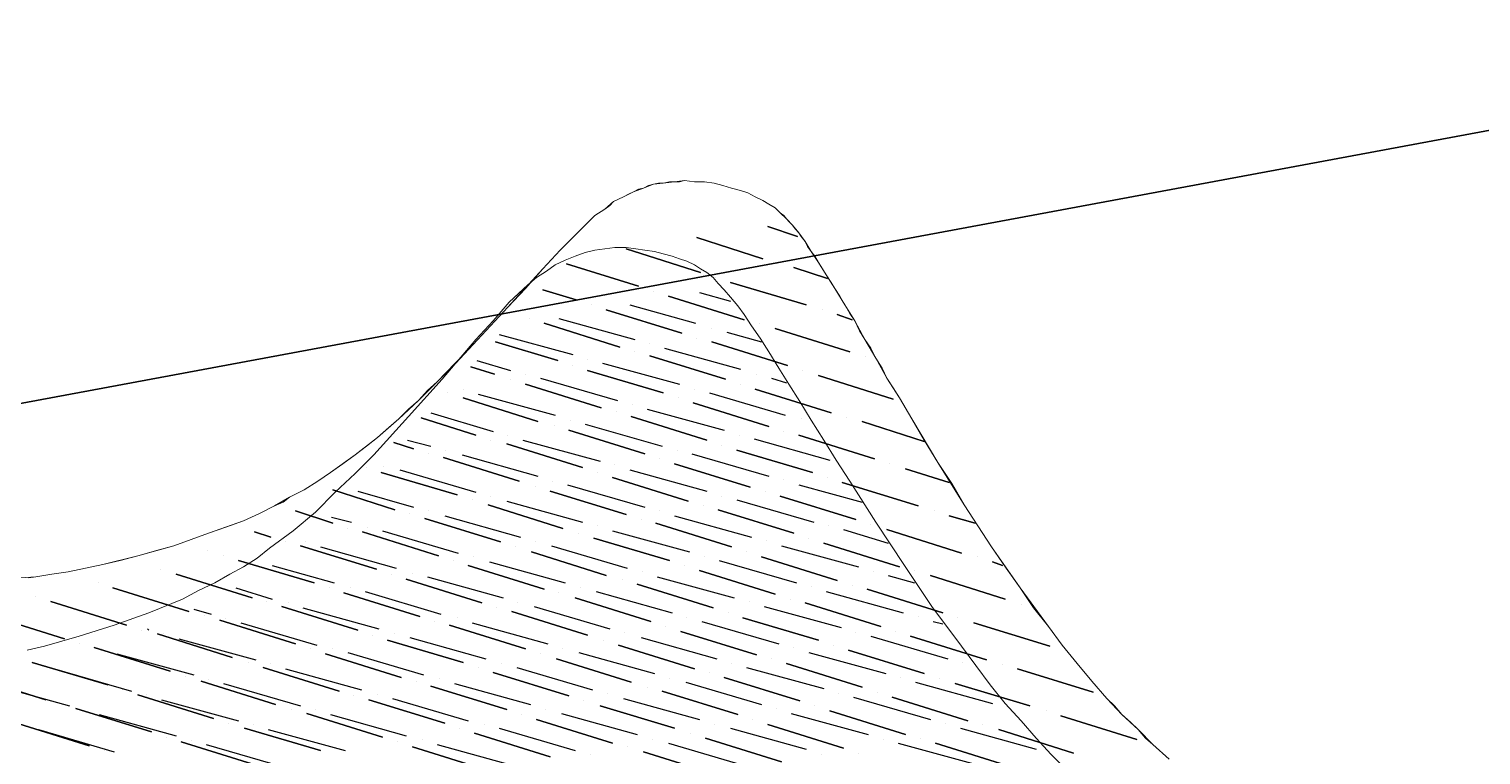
# Model space of a CAD drawing. Header units: millimetres. Extents: x -5841 to 140562, y 1006 to 102310.
# Drawn here: x 102551 to 103788, y 39565 to 40184 of the extents above; entities that cross this region are included whole.
import ezdxf

# ---------------------------------------------------------------- set-up
doc = ezdxf.new("R2010")
doc.units = ezdxf.units.MM
doc.header["$LTSCALE"] = 10
doc.layers.add('PDF18_0', color=7, linetype='Continuous')
doc.layers.add('PDF18_WALLS', color=7, linetype='Continuous')
doc.layers.add('PDF18_1_DRAWING', color=72, linetype='Continuous', true_color=0x5cb800)

msp = doc.modelspace()

# ---------------------------------------------------------------- linework, layer by layer
at = {"layer": 'PDF18_0', "lineweight": 0}
for points in [[(103522, 39561.4), (103508.2, 39574.1), (103495.5, 39586.8), (103481.7, 39599.5), (103469, 39613.2), (103456.3, 39628.1), (103443.6, 39642.9), (103430.9, 39658.8), (103419.3, 39674.6), (103395, 39707.4), (103370.6, 39742.4), (103347.3, 39778.3), (103325.1, 39814.3), (103302.9, 39851.4), (103292.3, 39869.4), (103281.7, 39886.3), (103272.2, 39903.2), (103262.7, 39919.1), (103254.2, 39935), (103245.7, 39948.7), (103237.3, 39962.5), (103229.9, 39974.1), (103223.5, 39984.7), (103217.2, 39994.2), (103211.9, 40002.7), (103206.6, 40010.1), (103201.3, 40016.5), (103196, 40021.8), (103190.7, 40027), (103186.5, 40031.3), (103181.2, 40034.5), (103175.9, 40037.6), (103169.5, 40040.8), (103163.2, 40044), (103156.8, 40046.1), (103149.4, 40048.2), (103142, 40050.3), (103134.6, 40052.4), (103126.2, 40053.5), (103117.7, 40053.5), (103109.2, 40054.6), (103100.8, 40053.5), (103091.2, 40052.4), (103082.8, 40051.4), (103074.3, 40048.2), (103065.8, 40045), (103057.4, 40040.8), (103048.9, 40036.6), (103041.5, 40030.2), (103033, 40024.9), (103018.2, 40010.1), (103003.4, 39995.3), (102988.6, 39979.4), (102958.9, 39946.6), (102929.3, 39914.9), (102898.6, 39883.1), (102882.7, 39867.2), (102865.8, 39851.4), (102847.8, 39835.5), (102828.8, 39820.7), (102807.6, 39805.9), (102797, 39798.4), (102785.4, 39791), (102772.7, 39784.7), (102760, 39777.3), (102747.3, 39770.9), (102733.5, 39764.6), (102703.9, 39754), (102674.3, 39743.4), (102643.6, 39734.9), (102613.9, 39727.5), (102599.1, 39724.4), (102584.3, 39721.2), (102570.5, 39719.1), (102556.8, 39717), (102544.1, 39715.9)], [(102544.1, 39715.9), (102556.8, 39717), (102570.5, 39719.1), (102584.3, 39721.2), (102599.1, 39724.4), (102613.9, 39727.5), (102628.7, 39730.7), (102643.6, 39734.9), (102659.4, 39739.2), (102674.3, 39743.4), (102689.1, 39748.7), (102703.9, 39754), (102718.7, 39759.3), (102733.5, 39764.6), (102747.3, 39770.9), (102760, 39777.3), (102772.7, 39784.7), (102785.4, 39791), (102797, 39798.4), (102807.6, 39805.9), (102818.2, 39813.3), (102828.8, 39820.7), (102838.3, 39828.1), (102847.8, 39835.5), (102865.8, 39851.4), (102882.7, 39867.2), (102898.6, 39883.1), (102914.5, 39899), (102929.3, 39914.9), (102958.9, 39946.6), (102988.6, 39979.4), (103003.4, 39995.3), (103018.2, 40010.1), (103025.6, 40017.5), (103033, 40024.9), (103041.5, 40030.2), (103048.9, 40036.6), (103057.4, 40040.8), (103065.8, 40045), (103074.3, 40048.2), (103082.8, 40051.4), (103091.2, 40052.4), (103100.8, 40053.5), (103109.2, 40054.6), (103117.7, 40053.5), (103126.2, 40053.5), (103134.6, 40052.4), (103142, 40050.3), (103149.4, 40048.2), (103156.8, 40046.1), (103163.2, 40044), (103169.5, 40040.8), (103175.9, 40037.6), (103181.2, 40034.5), (103186.5, 40031.3), (103190.7, 40027), (103196, 40021.8), (103201.3, 40016.5), (103206.6, 40010.1), (103211.9, 40002.7), (103217.2, 39994.2), (103220.3, 39990), (103223.5, 39984.7), (103226.7, 39979.4), (103229.9, 39974.1), (103234.1, 39967.8), (103237.3, 39962.5), (103241.5, 39956.1), (103245.7, 39948.7), (103254.2, 39935), (103262.7, 39919.1), (103272.2, 39903.2), (103281.7, 39886.3), (103292.3, 39869.4), (103302.9, 39851.4), (103325.1, 39814.3), (103347.3, 39778.3), (103370.6, 39742.4), (103383.3, 39724.4), (103395, 39707.4), (103406.6, 39690.5), (103419.3, 39674.6), (103430.9, 39658.8), (103443.6, 39642.9), (103456.3, 39628.1), (103469, 39613.2), (103481.7, 39599.5), (103495.5, 39586.8), (103508.2, 39574.1), (103522, 39561.4)], [(103522, 39561.4), (103508.2, 39574.1), (103501.9, 39579.4), (103495.5, 39586.8), (103489.2, 39593.1), (103481.7, 39599.5), (103475.4, 39606.9), (103469, 39613.2), (103456.3, 39628.1), (103443.6, 39642.9), (103430.9, 39658.8), (103419.3, 39674.6), (103406.6, 39690.5), (103395, 39707.4), (103383.3, 39724.4), (103370.6, 39742.4), (103359, 39760.3), (103347.3, 39778.3), (103336.8, 39796.3), (103325.1, 39814.3), (103313.5, 39833.4), (103302.9, 39851.4), (103292.3, 39869.4), (103287, 39877.8), (103281.7, 39886.3), (103277.5, 39894.8), (103272.2, 39903.2), (103268, 39911.7), (103262.7, 39919.1), (103258.4, 39926.5), (103254.2, 39935), (103250, 39941.3), (103245.7, 39948.7), (103241.5, 39956.1), (103237.3, 39962.5), (103234.1, 39967.8), (103229.9, 39974.1), (103226.7, 39979.4), (103223.5, 39984.7), (103220.3, 39990), (103217.2, 39994.2), (103214, 39998.5), (103211.9, 40002.7), (103208.7, 40006.9), (103206.6, 40010.1), (103203.4, 40013.3), (103201.3, 40016.5), (103198.1, 40019.6), (103196, 40021.8), (103193.9, 40024.9), (103190.7, 40027), (103186.5, 40031.3), (103181.2, 40034.5), (103175.9, 40037.6), (103169.5, 40040.8), (103163.2, 40044), (103156.8, 40046.1), (103149.4, 40048.2), (103142, 40050.3), (103134.6, 40052.4), (103126.2, 40053.5), (103117.7, 40053.5), (103109.2, 40054.6), (103105, 40053.5), (103100.8, 40053.5), (103096.5, 40053.5), (103091.2, 40052.4), (103087, 40052.4), (103082.8, 40051.4), (103078.5, 40050.3), (103074.3, 40048.2), (103070.1, 40047.2), (103065.8, 40045), (103061.6, 40042.9), (103057.4, 40040.8), (103053.1, 40038.7), (103048.9, 40036.6), (103045.7, 40033.4), (103041.5, 40030.2), (103033, 40024.9), (103025.6, 40017.5), (103018.2, 40010.1), (103010.8, 40002.7), (103003.4, 39995.3), (102988.6, 39979.4), (102973.8, 39962.5), (102958.9, 39946.6), (102944.1, 39930.7), (102929.3, 39914.9), (102914.5, 39899), (102898.6, 39883.1), (102890.2, 39875.7), (102882.7, 39867.2), (102874.3, 39859.8), (102865.8, 39851.4), (102857.3, 39844), (102847.8, 39835.5), (102838.3, 39828.1), (102828.8, 39820.7), (102818.2, 39813.3), (102807.6, 39805.9), (102797, 39798.4), (102785.4, 39791), (102779, 39787.9), (102772.7, 39784.7), (102767.4, 39780.5), (102760, 39777.3), (102747.3, 39770.9), (102733.5, 39764.6), (102718.7, 39759.3), (102703.9, 39754), (102689.1, 39748.7), (102674.3, 39743.4), (102659.4, 39739.2), (102643.6, 39734.9), (102628.7, 39730.7), (102613.9, 39727.5), (102599.1, 39724.4), (102584.3, 39721.2), (102570.5, 39719.1), (102556.8, 39717), (102550.4, 39715.9)], [(103435.2, 39551.9), (103421.4, 39565.6), (103408.7, 39579.4), (103396, 39594.2), (103382.3, 39609), (103369.6, 39624.9), (103345.2, 39657.7), (103319.8, 39691.6), (103296.5, 39726.5), (103272.2, 39763.5), (103250, 39798.4), (103238.3, 39816.4), (103227.8, 39833.4), (103217.2, 39850.3), (103207.6, 39866.2), (103198.1, 39881), (103189.7, 39894.8), (103181.2, 39908.5), (103173.8, 39920.2), (103166.4, 39930.7), (103160, 39940.3), (103154.7, 39947.7), (103148.4, 39955.1), (103143.1, 39961.4), (103137.8, 39966.7), (103133.6, 39972), (103128.3, 39976.2), (103123, 39979.4), (103117.7, 39982.6), (103111.3, 39985.8), (103105, 39987.9), (103098.6, 39990), (103091.2, 39992.1), (103083.8, 39994.2), (103075.4, 39995.3), (103067.9, 39996.4), (103059.5, 39997.4), (103050, 39997.4), (103041.5, 39996.4), (103033, 39995.3), (103024.6, 39993.2), (103016.1, 39990), (103007.6, 39986.8), (102999.2, 39982.6), (102991.7, 39977.3), (102983.3, 39972), (102975.9, 39965.7), (102960, 39950.8), (102946.2, 39935), (102931.4, 39919.1), (102902.9, 39885.2), (102874.3, 39853.5), (102844.6, 39820.7), (102828.8, 39804.8), (102811.8, 39788.9), (102794.9, 39772), (102775.9, 39756.1), (102755.7, 39741.3), (102745.2, 39732.8), (102733.5, 39725.4), (102721.9, 39719.1), (102709.2, 39711.7), (102695.4, 39705.3), (102681.7, 39697.9), (102653.1, 39686.3), (102623.5, 39675.7), (102593.8, 39666.2), (102564.2, 39657.7), (102549.4, 39654.5)]]:
    msp.add_lwpolyline(points, dxfattribs=at)
at = {"layer": 'PDF18_1_DRAWING', "lineweight": 25}
for points in [[(103175.9, 39987.9), (103119.8, 40005.9)], [(103205.5, 40006.9), (103180.1, 40015.4)], [(103123, 39976.2), (103059.5, 39996.4)], [(103070.1, 39964.6), (103008.7, 39983.7)], [(103230.9, 39971), (103202.4, 39980.5)], [(103017.1, 39953), (102988.6, 39961.4)], [(103160, 39936), (103095.5, 39956.1)], [(103212.9, 39948.7), (103148.4, 39967.8)], [(103107.1, 39924.4), (103042.5, 39944.5)], [(103054.2, 39912.7), (102989.6, 39932.9)], [(103252.1, 39936), (103239.4, 39940.3)], [(103250, 39908.5), (103186.5, 39928.6)], [(103001.3, 39901.1), (102948.4, 39917)], [(103197.1, 39896.9), (103132.5, 39917)], [(102947.3, 39889.5), (102927.2, 39895.8)], [(103144.1, 39885.2), (103079.6, 39905.3)], [(103091.2, 39873.6), (103026.7, 39892.6)], [(103287, 39868.3), (103223.5, 39888.4)], [(102984.3, 39849.2), (102920.8, 39869.4)], [(103038.3, 39860.9), (102973.8, 39881)], [(103234.1, 39856.7), (103169.5, 39876.8)], [(103181.2, 39845), (103116.6, 39865.1)], [(102931.4, 39837.6), (102884.9, 39852.4)], [(103128.3, 39833.4), (103063.7, 39853.5)], [(103313.5, 39832.3), (103260.6, 39849.2)], [(103075.4, 39821.7), (103010.8, 39841.8)], [(103271.1, 39817.5), (103206.6, 39837.6)], [(102878.5, 39826), (102861.6, 39831.3)], [(103022.4, 39810.1), (102957.9, 39830.2)], [(103218.2, 39805.9), (103153.7, 39824.9)], [(102968.5, 39798.4), (102903.9, 39818.6)], [(103165.3, 39793.2), (103100.8, 39813.3)], [(103334.6, 39797.4), (103297.6, 39809)], [(102915.6, 39786.8), (102851, 39805.9)], [(103112.4, 39781.5), (103047.8, 39801.6)], [(103308.2, 39777.3), (103243.6, 39797.4)], [(102862.6, 39774.1), (102809.7, 39791)], [(103059.5, 39769.9), (102994.9, 39790)], [(103255.3, 39765.6), (103190.7, 39785.7)], [(102809.7, 39762.5), (102778, 39773)], [(103005.5, 39758.2), (102942, 39778.3)], [(103202.4, 39754), (103137.8, 39774.1)], [(102952.6, 39746.6), (102888, 39766.7)], [(103149.4, 39742.4), (103084.9, 39762.5)], [(103356.9, 39762.5), (103334.6, 39768.8)], [(102756.8, 39750.8), (102743, 39755.1)], [(102899.7, 39734.9), (102835.1, 39755.1)], [(103096.5, 39730.7), (103032, 39749.8)], [(103292.3, 39725.4), (103227.8, 39745.5)], [(103345.2, 39737.1), (103281.7, 39757.2)], [(102846.8, 39723.3), (102782.2, 39743.4)], [(103042.5, 39718), (102979, 39738.1)], [(103239.4, 39713.8), (103174.8, 39733.9)], [(102793.8, 39711.7), (102729.3, 39730.7)], [(102989.6, 39706.4), (102925.1, 39726.5)], [(103186.5, 39702.1), (103121.9, 39722.3)], [(103380.1, 39726.5), (103371.7, 39729.7)], [(102740.9, 39699), (102676.4, 39719.1)], [(102936.7, 39694.7), (102872.2, 39714.8)], [(103133.6, 39690.5), (103069, 39710.6)], [(103382.3, 39697.9), (103318.8, 39718)], [(102687, 39687.3), (102622.4, 39707.4)], [(102883.8, 39683.1), (102819.2, 39703.2)], [(103080.6, 39678.9), (103016.1, 39699)], [(103329.3, 39686.3), (103264.8, 39706.4)], [(102581.1, 39664), (102516.6, 39684.2)], [(102634, 39675.7), (102569.5, 39695.8)], [(102830.9, 39671.5), (102766.3, 39691.6)], [(103026.7, 39667.2), (102962.1, 39687.3)], [(103276.4, 39674.6), (103211.9, 39694.7)], [(102778, 39659.8), (102713.4, 39679.9)], [(102973.8, 39655.6), (102909.2, 39675.7)], [(103223.5, 39663), (103159, 39682)], [(103420.4, 39657.7), (103355.8, 39677.8)], [(102724, 39648.2), (102660.5, 39668.3)], [(102920.8, 39643.9), (102856.3, 39663)], [(103170.6, 39650.3), (103106, 39670.4)], [(103366.4, 39646.1), (103301.8, 39666.2)], [(102671.1, 39636.5), (102606.5, 39656.6)], [(102867.9, 39631.2), (102803.4, 39651.3)], [(103063.7, 39627), (103000.2, 39647.1)], [(103117.7, 39638.6), (103053.1, 39658.8)], [(103313.5, 39634.4), (103248.9, 39654.5)], [(102618.2, 39624.9), (102553.6, 39643.9)], [(102815, 39619.6), (102750.5, 39639.7)], [(103010.8, 39615.4), (102946.2, 39635.5)], [(103260.6, 39622.8), (103196, 39642.9)], [(103457.4, 39618.5), (103392.8, 39638.6)], [(102565.3, 39612.2), (102500.7, 39632.3)], [(102761, 39608), (102697.5, 39628.1)], [(102957.9, 39603.7), (102893.3, 39623.8)], [(103207.6, 39611.1), (103143.1, 39631.2)], [(103403.4, 39606.9), (103339.9, 39625.9)], [(102708.1, 39596.3), (102643.6, 39616.4)], [(102905, 39592.1), (102840.4, 39612.2)], [(103154.7, 39599.5), (103090.2, 39619.6)], [(103350.5, 39594.2), (103286, 39614.3)], [(102655.2, 39584.7), (102590.7, 39604.8)], [(102852.1, 39580.4), (102787.5, 39600.5)], [(103100.8, 39587.8), (103037.3, 39606.9)], [(103297.6, 39582.6), (103233, 39602.7)], [(103494.4, 39578.3), (103429.9, 39598.4)], [(102602.3, 39573), (102537.7, 39593.1)], [(102799.1, 39568.8), (102734.6, 39587.8)], [(103047.8, 39575.1), (102983.3, 39595.3)], [(103244.7, 39570.9), (103180.1, 39591)], [(103440.5, 39566.7), (103377, 39586.8)], [(102745.2, 39556.1), (102680.6, 39576.2)], [(102994.9, 39563.5), (102930.4, 39583.6)], [(103191.8, 39559.3), (103127.2, 39579.4)], [(103387.6, 39555), (103323, 39575.1)], [(102942, 39551.9), (102877.5, 39572)], [(103138.9, 39547.6), (103074.3, 39567.7)]]:
    msp.add_lwpolyline(points, close=True, dxfattribs=at)
for points in [[(103119.8, 40005.9), (103175.9, 39987.9)], [(103180.1, 40015.4), (103205.5, 40006.9)], [(103059.5, 39996.4), (103123, 39976.2)], [(103008.7, 39983.7), (103070.1, 39964.6)], [(103188.6, 39983.7), (103188.6, 39983.7)], [(103188.6, 39983.7), (103188.6, 39983.7)], [(103188.6, 39983.7), (103188.6, 39983.7)], [(103202.4, 39980.5), (103230.9, 39971)], [(103135.7, 39972), (103135.7, 39972)], [(103135.7, 39972), (103135.7, 39972)], [(103135.7, 39972), (103135.7, 39972)], [(102988.6, 39961.4), (103017.1, 39953)], [(103082.8, 39960.4), (103082.8, 39960.4)], [(103082.8, 39960.4), (103082.8, 39960.4)], [(103082.8, 39960.4), (103082.8, 39960.4)], [(103095.5, 39956.1), (103160, 39936)], [(103121.9, 39959.3), (103148.4, 39951.9)], [(103148.4, 39967.8), (103212.9, 39948.7)], [(103029.8, 39948.7), (103029.8, 39948.7)], [(103029.8, 39948.7), (103029.8, 39948.7)], [(103029.8, 39948.7), (103029.8, 39948.7)], [(103042.5, 39944.5), (103107.1, 39924.4)], [(103062.7, 39948.7), (103118.7, 39932.9)], [(103226.7, 39944.5), (103226.7, 39944.5)], [(103226.7, 39944.5), (103226.7, 39944.5)], [(103226.7, 39944.5), (103226.7, 39944.5)], [(102976.9, 39937.1), (102976.9, 39937.1)], [(102976.9, 39937.1), (102976.9, 39937.1)], [(102976.9, 39937.1), (102976.9, 39937.1)], [(102989.6, 39932.9), (103054.2, 39912.7)], [(103002.3, 39937.1), (103066.9, 39919.1)], [(103172.7, 39932.9), (103172.7, 39932.9)], [(103172.7, 39932.9), (103172.7, 39932.9)], [(103172.7, 39932.9), (103172.7, 39932.9)], [(103239.4, 39940.3), (103252.1, 39936)], [(102951.5, 39923.3), (103014, 39906.4)], [(103119.8, 39920.2), (103119.8, 39920.2)], [(103119.8, 39920.2), (103119.8, 39920.2)], [(103119.8, 39920.2), (103119.8, 39920.2)], [(103132.5, 39928.6), (103132.5, 39928.6)], [(103145.2, 39925.4), (103174.8, 39917)], [(103186.5, 39928.6), (103250, 39908.5)], [(102948.4, 39917), (103001.3, 39901.1)], [(103066.9, 39908.5), (103066.9, 39908.5)], [(103066.9, 39908.5), (103066.9, 39908.5)], [(103066.9, 39908.5), (103066.9, 39908.5)], [(103079.6, 39915.9), (103079.6, 39915.9)], [(103092.3, 39911.7), (103156.8, 39893.7)], [(103132.5, 39917), (103197.1, 39896.9)], [(102927.2, 39895.8), (102947.3, 39889.5)], [(102932.5, 39901.1), (102961.1, 39892.6)], [(103014, 39896.9), (103014, 39896.9)], [(103014, 39896.9), (103014, 39896.9)], [(103014, 39896.9), (103014, 39896.9)], [(103026.7, 39902.2), (103026.7, 39902.2)], [(103039.4, 39899), (103105, 39881)], [(103079.6, 39905.3), (103144.1, 39885.2)], [(103263.7, 39904.3), (103263.7, 39904.3)], [(103263.7, 39904.3), (103263.7, 39904.3)], [(103263.7, 39904.3), (103263.7, 39904.3)], [(102961.1, 39885.2), (102961.1, 39885.2)], [(102961.1, 39885.2), (102961.1, 39885.2)], [(102961.1, 39885.2), (102961.1, 39885.2)], [(102973.8, 39889.5), (102973.8, 39889.5)], [(102986.5, 39886.3), (103052.1, 39867.2)], [(103026.7, 39892.6), (103091.2, 39873.6)], [(103170.6, 39889.5), (103170.6, 39889.5)], [(103183.3, 39886.3), (103196, 39882.1)], [(103209.8, 39892.6), (103209.8, 39892.6)], [(103209.8, 39892.6), (103209.8, 39892.6)], [(103209.8, 39892.6), (103209.8, 39892.6)], [(103223.5, 39888.4), (103287, 39868.3)], [(102907.1, 39873.6), (102907.1, 39873.6)], [(102907.1, 39873.6), (102907.1, 39873.6)], [(102907.1, 39873.6), (102907.1, 39873.6)], [(102920.8, 39876.8), (102920.8, 39876.8)], [(102920.8, 39869.4), (102984.3, 39849.2)], [(102933.5, 39872.5), (102999.2, 39854.5)], [(102973.8, 39881), (103038.3, 39860.9)], [(103103.9, 39869.4), (103103.9, 39869.4)], [(103103.9, 39869.4), (103103.9, 39869.4)], [(103103.9, 39869.4), (103103.9, 39869.4)], [(103117.7, 39876.8), (103117.7, 39876.8)], [(103130.4, 39873.6), (103194.9, 39854.5)], [(103156.8, 39881), (103156.8, 39881)], [(103156.8, 39881), (103156.8, 39881)], [(103156.8, 39881), (103156.8, 39881)], [(103169.5, 39876.8), (103234.1, 39856.7)], [(102893.3, 39856.7), (102946.2, 39840.8)], [(103051, 39857.7), (103051, 39857.7)], [(103051, 39857.7), (103051, 39857.7)], [(103051, 39857.7), (103051, 39857.7)], [(103064.8, 39864.1), (103064.8, 39864.1)], [(103077.5, 39859.8), (103143.1, 39841.8)], [(103116.6, 39865.1), (103181.2, 39845)], [(102884.9, 39852.4), (102931.4, 39837.6)], [(102998.1, 39846.1), (102998.1, 39846.1)], [(102998.1, 39846.1), (102998.1, 39846.1)], [(102998.1, 39846.1), (102998.1, 39846.1)], [(103011.9, 39850.3), (103011.9, 39850.3)], [(103024.6, 39847.1), (103090.2, 39828.1)], [(103063.7, 39853.5), (103128.3, 39833.4)], [(103208.7, 39851.4), (103208.7, 39851.4)], [(103246.8, 39852.4), (103246.8, 39852.4)], [(103246.8, 39852.4), (103246.8, 39852.4)], [(103246.8, 39852.4), (103246.8, 39852.4)], [(103260.6, 39849.2), (103313.5, 39832.3)], [(102873.2, 39833.4), (102893.3, 39828.1)], [(102944.1, 39833.4), (102944.1, 39833.4)], [(102944.1, 39833.4), (102944.1, 39833.4)], [(102944.1, 39833.4), (102944.1, 39833.4)], [(102958.9, 39837.6), (102958.9, 39837.6)], [(102971.6, 39833.4), (103037.3, 39815.4)], [(103010.8, 39841.8), (103075.4, 39821.7)], [(103155.8, 39837.6), (103155.8, 39837.6)], [(103168.5, 39834.4), (103233, 39816.4)], [(103193.9, 39840.8), (103193.9, 39840.8)], [(103193.9, 39840.8), (103193.9, 39840.8)], [(103193.9, 39840.8), (103193.9, 39840.8)], [(103206.6, 39837.6), (103271.1, 39817.5)], [(102861.6, 39831.3), (102878.5, 39826)], [(102891.2, 39821.7), (102891.2, 39821.7)], [(102891.2, 39821.7), (102891.2, 39821.7)], [(102891.2, 39821.7), (102891.2, 39821.7)], [(102906, 39824.9), (102906, 39824.9)], [(102919.8, 39820.7), (102984.3, 39802.7)], [(102957.9, 39830.2), (103022.4, 39810.1)], [(103102.9, 39824.9), (103102.9, 39824.9)], [(103115.6, 39821.7), (103181.2, 39802.7)], [(103141, 39829.1), (103141, 39829.1)], [(103141, 39829.1), (103141, 39829.1)], [(103141, 39829.1), (103141, 39829.1)], [(103153.7, 39824.9), (103218.2, 39805.9)], [(102838.3, 39810.1), (102838.3, 39810.1)], [(102838.3, 39810.1), (102838.3, 39810.1)], [(102838.3, 39810.1), (102838.3, 39810.1)], [(102853.1, 39811.1), (102853.1, 39811.1)], [(102866.9, 39808), (102931.4, 39788.9)], [(102903.9, 39818.6), (102968.5, 39798.4)], [(103050, 39812.2), (103050, 39812.2)], [(103062.7, 39808), (103128.3, 39790)], [(103088.1, 39817.5), (103088.1, 39817.5)], [(103088.1, 39817.5), (103088.1, 39817.5)], [(103088.1, 39817.5), (103088.1, 39817.5)], [(103100.8, 39813.3), (103165.3, 39793.2)], [(103283.8, 39813.3), (103283.8, 39813.3)], [(103283.8, 39813.3), (103283.8, 39813.3)], [(103283.8, 39813.3), (103283.8, 39813.3)], [(103297.6, 39809), (103334.6, 39797.4)], [(102851, 39805.9), (102915.6, 39786.8)], [(102997, 39798.4), (102997, 39798.4)], [(103009.7, 39795.3), (103075.4, 39776.2)], [(103035.1, 39805.9), (103035.1, 39805.9)], [(103035.1, 39805.9), (103035.1, 39805.9)], [(103035.1, 39805.9), (103035.1, 39805.9)], [(103047.8, 39801.6), (103112.4, 39781.5)], [(103193.9, 39799.5), (103193.9, 39799.5)], [(103206.6, 39795.3), (103260.6, 39780.5)], [(103230.9, 39801.6), (103230.9, 39801.6)], [(103230.9, 39801.6), (103230.9, 39801.6)], [(103230.9, 39801.6), (103230.9, 39801.6)], [(103243.6, 39797.4), (103308.2, 39777.3)], [(102809.7, 39791), (102862.6, 39774.1)], [(102830.9, 39790), (102878.5, 39776.2)], [(102928.3, 39782.6), (102928.3, 39782.6)], [(102928.3, 39782.6), (102928.3, 39782.6)], [(102928.3, 39782.6), (102928.3, 39782.6)], [(102944.1, 39785.7), (102944.1, 39785.7)], [(102982.2, 39794.2), (102982.2, 39794.2)], [(102982.2, 39794.2), (102982.2, 39794.2)], [(102982.2, 39794.2), (102982.2, 39794.2)], [(102994.9, 39790), (103059.5, 39769.9)], [(103141, 39785.7), (103141, 39785.7)], [(103153.7, 39782.6), (103219.3, 39763.5)], [(103178, 39790), (103178, 39790)], [(103178, 39790), (103178, 39790)], [(103178, 39790), (103178, 39790)], [(103190.7, 39785.7), (103255.3, 39765.6)], [(102778, 39773), (102809.7, 39762.5)], [(102875.3, 39770.9), (102875.3, 39770.9)], [(102875.3, 39770.9), (102875.3, 39770.9)], [(102875.3, 39770.9), (102875.3, 39770.9)], [(102891.2, 39773), (102891.2, 39773)], [(102942, 39778.3), (103005.5, 39758.2)], [(102957.9, 39781.5), (103022.4, 39763.5)], [(103088.1, 39773), (103088.1, 39773)], [(103125.1, 39777.3), (103125.1, 39777.3)], [(103125.1, 39777.3), (103125.1, 39777.3)], [(103125.1, 39777.3), (103125.1, 39777.3)], [(103137.8, 39774.1), (103202.4, 39754)], [(103321.9, 39773), (103321.9, 39773)], [(103321.9, 39773), (103321.9, 39773)], [(103321.9, 39773), (103321.9, 39773)], [(102808.7, 39767.8), (102825.6, 39763.5)], [(102822.4, 39758.2), (102822.4, 39758.2)], [(102822.4, 39758.2), (102822.4, 39758.2)], [(102822.4, 39758.2), (102822.4, 39758.2)], [(102839.4, 39759.3), (102839.4, 39759.3)], [(102888, 39766.7), (102952.6, 39746.6)], [(102905, 39768.8), (102969.5, 39750.8)], [(103035.1, 39760.3), (103035.1, 39760.3)], [(103072.2, 39765.6), (103072.2, 39765.6)], [(103072.2, 39765.6), (103072.2, 39765.6)], [(103072.2, 39765.6), (103072.2, 39765.6)], [(103084.9, 39762.5), (103149.4, 39742.4)], [(103100.8, 39768.8), (103166.4, 39750.8)], [(103232, 39760.3), (103232, 39760.3)], [(103268, 39761.4), (103268, 39761.4)], [(103268, 39761.4), (103268, 39761.4)], [(103268, 39761.4), (103268, 39761.4)], [(103334.6, 39768.8), (103356.9, 39762.5)], [(102743, 39755.1), (102756.8, 39750.8)], [(102769.5, 39746.6), (102769.5, 39746.6)], [(102769.5, 39746.6), (102769.5, 39746.6)], [(102769.5, 39746.6), (102769.5, 39746.6)], [(102786.4, 39746.6), (102786.4, 39746.6)], [(102835.1, 39755.1), (102899.7, 39734.9)], [(102852.1, 39756.1), (102916.6, 39737.1)], [(102982.2, 39746.6), (102982.2, 39746.6)], [(103019.3, 39754), (103019.3, 39754)], [(103019.3, 39754), (103019.3, 39754)], [(103019.3, 39754), (103019.3, 39754)], [(103032, 39749.8), (103096.5, 39730.7)], [(103047.8, 39756.1), (103113.5, 39738.1)], [(103179.1, 39747.6), (103179.1, 39747.6)], [(103215.1, 39749.8), (103215.1, 39749.8)], [(103215.1, 39749.8), (103215.1, 39749.8)], [(103215.1, 39749.8), (103215.1, 39749.8)], [(103227.8, 39745.5), (103292.3, 39725.4)], [(103244.7, 39757.2), (103282.8, 39745.5)], [(103281.7, 39757.2), (103345.2, 39737.1)], [(102702.8, 39739.2), (102702.8, 39739.2)], [(102702.8, 39739.2), (102702.8, 39739.2)], [(102702.8, 39739.2), (102702.8, 39739.2)], [(102716.6, 39734.9), (102716.6, 39734.9)], [(102716.6, 39734.9), (102716.6, 39734.9)], [(102716.6, 39734.9), (102716.6, 39734.9)], [(102782.2, 39743.4), (102846.8, 39723.3)], [(102799.1, 39742.4), (102863.7, 39724.4)], [(102929.3, 39733.9), (102929.3, 39733.9)], [(102965.3, 39742.4), (102965.3, 39742.4)], [(102965.3, 39742.4), (102965.3, 39742.4)], [(102965.3, 39742.4), (102965.3, 39742.4)], [(102979, 39738.1), (103042.5, 39718)], [(102996, 39743.4), (103060.5, 39724.4)], [(103126.2, 39733.9), (103126.2, 39733.9)], [(103162.1, 39738.1), (103162.1, 39738.1)], [(103162.1, 39738.1), (103162.1, 39738.1)], [(103162.1, 39738.1), (103162.1, 39738.1)], [(103174.8, 39733.9), (103239.4, 39713.8)], [(103191.8, 39743.4), (103257.4, 39725.4)], [(103359, 39733.9), (103359, 39733.9)], [(103359, 39733.9), (103359, 39733.9)], [(103359, 39733.9), (103359, 39733.9)], [(102662.6, 39723.3), (102662.6, 39723.3)], [(102662.6, 39723.3), (102662.6, 39723.3)], [(102662.6, 39723.3), (102662.6, 39723.3)], [(102729.3, 39730.7), (102793.8, 39711.7)], [(102757.9, 39726.5), (102810.8, 39711.7)], [(102912.4, 39730.7), (102912.4, 39730.7)], [(102912.4, 39730.7), (102912.4, 39730.7)], [(102912.4, 39730.7), (102912.4, 39730.7)], [(102925.1, 39726.5), (102989.6, 39706.4)], [(102943.1, 39729.7), (103007.6, 39711.7)], [(103073.2, 39721.2), (103073.2, 39721.2)], [(103109.2, 39726.5), (103109.2, 39726.5)], [(103109.2, 39726.5), (103109.2, 39726.5)], [(103109.2, 39726.5), (103109.2, 39726.5)], [(103121.9, 39722.3), (103186.5, 39702.1)], [(103138.9, 39730.7), (103204.5, 39711.7)], [(103270.1, 39721.2), (103270.1, 39721.2)], [(103305, 39722.3), (103305, 39722.3)], [(103305, 39722.3), (103305, 39722.3)], [(103305, 39722.3), (103305, 39722.3)], [(103371.7, 39729.7), (103380.1, 39726.5)], [(102609.7, 39711.7), (102609.7, 39711.7)], [(102609.7, 39711.7), (102609.7, 39711.7)], [(102609.7, 39711.7), (102609.7, 39711.7)], [(102676.4, 39719.1), (102740.9, 39699)], [(102859.5, 39719.1), (102859.5, 39719.1)], [(102859.5, 39719.1), (102859.5, 39719.1)], [(102859.5, 39719.1), (102859.5, 39719.1)], [(102872.2, 39714.8), (102936.7, 39694.7)], [(102877.5, 39720.1), (102877.5, 39720.1)], [(102890.2, 39717), (102954.7, 39699)], [(103056.3, 39714.8), (103056.3, 39714.8)], [(103056.3, 39714.8), (103056.3, 39714.8)], [(103056.3, 39714.8), (103056.3, 39714.8)], [(103069, 39710.6), (103133.6, 39690.5)], [(103085.9, 39717), (103151.6, 39699)], [(103217.2, 39708.5), (103217.2, 39708.5)], [(103252.1, 39709.6), (103252.1, 39709.6)], [(103252.1, 39709.6), (103252.1, 39709.6)], [(103252.1, 39709.6), (103252.1, 39709.6)], [(103282.8, 39718), (103305, 39711.7)], [(103318.8, 39718), (103382.3, 39697.9)], [(102556.8, 39700), (102556.8, 39700)], [(102556.8, 39700), (102556.8, 39700)], [(102556.8, 39700), (102556.8, 39700)], [(102622.4, 39707.4), (102687, 39687.3)], [(102727.2, 39707.4), (102757.9, 39697.9)], [(102806.5, 39707.4), (102806.5, 39707.4)], [(102806.5, 39707.4), (102806.5, 39707.4)], [(102806.5, 39707.4), (102806.5, 39707.4)], [(102819.2, 39703.2), (102883.8, 39683.1)], [(102824.5, 39707.4), (102824.5, 39707.4)], [(102837.2, 39704.3), (102901.8, 39685.2)], [(103002.3, 39703.2), (103002.3, 39703.2)], [(103002.3, 39703.2), (103002.3, 39703.2)], [(103002.3, 39703.2), (103002.3, 39703.2)], [(103016.1, 39699), (103080.6, 39678.9)], [(103020.3, 39707.4), (103020.3, 39707.4)], [(103034.1, 39704.3), (103098.6, 39686.3)], [(103199.2, 39697.9), (103199.2, 39697.9)], [(103199.2, 39697.9), (103199.2, 39697.9)], [(103199.2, 39697.9), (103199.2, 39697.9)], [(103229.9, 39704.3), (103295.5, 39686.3)], [(103264.8, 39706.4), (103329.3, 39686.3)], [(102516.6, 39684.2), (102581.1, 39664)], [(102569.5, 39695.8), (102634, 39675.7)], [(102691.2, 39689.4), (102706, 39685.2)], [(102700.7, 39684.2), (102700.7, 39684.2)], [(102700.7, 39684.2), (102700.7, 39684.2)], [(102700.7, 39684.2), (102700.7, 39684.2)], [(102753.6, 39695.8), (102753.6, 39695.8)], [(102753.6, 39695.8), (102753.6, 39695.8)], [(102753.6, 39695.8), (102753.6, 39695.8)], [(102766.3, 39691.6), (102830.9, 39671.5)], [(102771.6, 39694.7), (102771.6, 39694.7)], [(102784.3, 39690.5), (102848.9, 39672.5)], [(102949.4, 39690.5), (102949.4, 39690.5)], [(102949.4, 39690.5), (102949.4, 39690.5)], [(102949.4, 39690.5), (102949.4, 39690.5)], [(102962.1, 39687.3), (103026.7, 39667.2)], [(102967.4, 39694.7), (102967.4, 39694.7)], [(102981.2, 39691.6), (103045.7, 39672.5)], [(103146.3, 39686.3), (103146.3, 39686.3)], [(103146.3, 39686.3), (103146.3, 39686.3)], [(103146.3, 39686.3), (103146.3, 39686.3)], [(103164.3, 39695.8), (103164.3, 39695.8)], [(103177, 39691.6), (103242.6, 39673.6)], [(103211.9, 39694.7), (103276.4, 39674.6)], [(103396, 39693.7), (103396, 39693.7)], [(103396, 39693.7), (103396, 39693.7)], [(103396, 39693.7), (103396, 39693.7)], [(102646.7, 39671.5), (102646.7, 39671.5)], [(102646.7, 39671.5), (102646.7, 39671.5)], [(102646.7, 39671.5), (102646.7, 39671.5)], [(102652, 39672.5), (102653.1, 39671.5)], [(102713.4, 39679.9), (102778, 39659.8)], [(102718.7, 39681), (102718.7, 39681)], [(102731.4, 39677.8), (102796, 39658.8)], [(102896.5, 39678.9), (102896.5, 39678.9)], [(102896.5, 39678.9), (102896.5, 39678.9)], [(102896.5, 39678.9), (102896.5, 39678.9)], [(102909.2, 39675.7), (102973.8, 39655.6)], [(102915.6, 39682), (102915.6, 39682)], [(102928.3, 39677.8), (102992.8, 39659.8)], [(103093.3, 39674.6), (103093.3, 39674.6)], [(103093.3, 39674.6), (103093.3, 39674.6)], [(103093.3, 39674.6), (103093.3, 39674.6)], [(103111.3, 39682), (103111.3, 39682)], [(103124, 39678.9), (103189.7, 39659.8)], [(103159, 39682), (103223.5, 39663)], [(103308.2, 39683.1), (103308.2, 39683.1)], [(103320.9, 39678.9), (103329.3, 39676.7)], [(103342, 39682), (103342, 39682)], [(103342, 39682), (103342, 39682)], [(103342, 39682), (103342, 39682)], [(103355.8, 39677.8), (103420.4, 39657.7)], [(102593.8, 39659.8), (102593.8, 39659.8)], [(102593.8, 39659.8), (102593.8, 39659.8)], [(102593.8, 39659.8), (102593.8, 39659.8)], [(102660.5, 39668.3), (102724, 39648.2)], [(102665.8, 39668.3), (102665.8, 39668.3)], [(102678.5, 39664), (102744.1, 39646.1)], [(102843.6, 39667.2), (102843.6, 39667.2)], [(102843.6, 39667.2), (102843.6, 39667.2)], [(102843.6, 39667.2), (102843.6, 39667.2)], [(102856.3, 39663), (102920.8, 39643.9)], [(102862.6, 39668.3), (102862.6, 39668.3)], [(102875.3, 39665.1), (102939.9, 39647.1)], [(103040.4, 39663), (103040.4, 39663)], [(103040.4, 39663), (103040.4, 39663)], [(103040.4, 39663), (103040.4, 39663)], [(103058.4, 39669.3), (103058.4, 39669.3)], [(103072.2, 39665.1), (103136.7, 39647.1)], [(103106, 39670.4), (103170.6, 39650.3)], [(103255.3, 39669.3), (103255.3, 39669.3)], [(103268, 39666.2), (103333.6, 39647.1)], [(103289.1, 39670.4), (103289.1, 39670.4)], [(103289.1, 39670.4), (103289.1, 39670.4)], [(103289.1, 39670.4), (103289.1, 39670.4)], [(103301.8, 39666.2), (103366.4, 39646.1)], [(102606.5, 39656.6), (102671.1, 39636.5)], [(102612.9, 39655.6), (102612.9, 39655.6)], [(102625.6, 39651.3), (102691.2, 39633.4)], [(102790.7, 39655.6), (102790.7, 39655.6)], [(102790.7, 39655.6), (102790.7, 39655.6)], [(102790.7, 39655.6), (102790.7, 39655.6)], [(102803.4, 39651.3), (102867.9, 39631.2)], [(102809.7, 39655.6), (102809.7, 39655.6)], [(102822.4, 39652.4), (102887, 39633.4)], [(102986.5, 39651.3), (102986.5, 39651.3)], [(102986.5, 39651.3), (102986.5, 39651.3)], [(102986.5, 39651.3), (102986.5, 39651.3)], [(103000.2, 39647.1), (103063.7, 39627)], [(103005.5, 39655.6), (103005.5, 39655.6)], [(103019.3, 39652.4), (103083.8, 39634.4)], [(103053.1, 39658.8), (103117.7, 39638.6)], [(103183.3, 39647.1), (103183.3, 39647.1)], [(103183.3, 39647.1), (103183.3, 39647.1)], [(103183.3, 39647.1), (103183.3, 39647.1)], [(103202.4, 39656.6), (103202.4, 39656.6)], [(103215.1, 39652.4), (103280.7, 39634.4)], [(103236.2, 39658.8), (103236.2, 39658.8)], [(103236.2, 39658.8), (103236.2, 39658.8)], [(103236.2, 39658.8), (103236.2, 39658.8)], [(103248.9, 39654.5), (103313.5, 39634.4)], [(102553.6, 39643.9), (102618.2, 39624.9)], [(102560, 39641.8), (102560, 39641.8)], [(102572.7, 39638.6), (102638.3, 39619.6)], [(102737.8, 39643.9), (102737.8, 39643.9)], [(102737.8, 39643.9), (102737.8, 39643.9)], [(102737.8, 39643.9), (102737.8, 39643.9)], [(102750.5, 39639.7), (102815, 39619.6)], [(102756.8, 39642.9), (102756.8, 39642.9)], [(102769.5, 39638.6), (102834.1, 39620.7)], [(102933.5, 39639.7), (102933.5, 39639.7)], [(102933.5, 39639.7), (102933.5, 39639.7)], [(102933.5, 39639.7), (102933.5, 39639.7)], [(102946.2, 39635.5), (103010.8, 39615.4)], [(102953.6, 39642.9), (102953.6, 39642.9)], [(102966.3, 39639.7), (103030.9, 39620.7)], [(103130.4, 39635.5), (103130.4, 39635.5)], [(103130.4, 39635.5), (103130.4, 39635.5)], [(103130.4, 39635.5), (103130.4, 39635.5)], [(103149.4, 39642.9), (103149.4, 39642.9)], [(103162.1, 39639.7), (103227.8, 39621.7)], [(103196, 39642.9), (103260.6, 39622.8)], [(103346.3, 39643.9), (103346.3, 39643.9)], [(103380.1, 39641.8), (103380.1, 39641.8)], [(103380.1, 39641.8), (103380.1, 39641.8)], [(103380.1, 39641.8), (103380.1, 39641.8)], [(103392.8, 39638.6), (103457.4, 39618.5)], [(102500.7, 39632.3), (102565.3, 39612.2)], [(102520.8, 39624.9), (102585.4, 39606.9)], [(102683.8, 39632.3), (102683.8, 39632.3)], [(102683.8, 39632.3), (102683.8, 39632.3)], [(102683.8, 39632.3), (102683.8, 39632.3)], [(102697.5, 39628.1), (102761, 39608)], [(102703.9, 39629.1), (102703.9, 39629.1)], [(102716.6, 39625.9), (102782.2, 39606.9)], [(102880.6, 39628.1), (102880.6, 39628.1)], [(102880.6, 39628.1), (102880.6, 39628.1)], [(102880.6, 39628.1), (102880.6, 39628.1)], [(102893.3, 39623.8), (102957.9, 39603.7)], [(102900.7, 39630.2), (102900.7, 39630.2)], [(102913.4, 39625.9), (102978, 39608)], [(103077.5, 39622.8), (103077.5, 39622.8)], [(103077.5, 39622.8), (103077.5, 39622.8)], [(103077.5, 39622.8), (103077.5, 39622.8)], [(103096.5, 39630.2), (103096.5, 39630.2)], [(103110.3, 39627), (103174.8, 39608)], [(103143.1, 39631.2), (103207.6, 39611.1)], [(103293.4, 39631.2), (103293.4, 39631.2)], [(103306.1, 39627), (103371.7, 39609)], [(103326.2, 39630.2), (103326.2, 39630.2)], [(103326.2, 39630.2), (103326.2, 39630.2)], [(103326.2, 39630.2), (103326.2, 39630.2)], [(103339.9, 39625.9), (103403.4, 39606.9)], [(102630.9, 39620.7), (102630.9, 39620.7)], [(102630.9, 39620.7), (102630.9, 39620.7)], [(102630.9, 39620.7), (102630.9, 39620.7)], [(102643.6, 39616.4), (102708.1, 39596.3)], [(102651, 39616.4), (102651, 39616.4)], [(102663.7, 39612.2), (102729.3, 39594.2)], [(102827.7, 39615.4), (102827.7, 39615.4)], [(102827.7, 39615.4), (102827.7, 39615.4)], [(102827.7, 39615.4), (102827.7, 39615.4)], [(102840.4, 39612.2), (102905, 39592.1)], [(102847.8, 39616.4), (102847.8, 39616.4)], [(102860.5, 39613.2), (102925.1, 39594.2)], [(103023.5, 39611.1), (103023.5, 39611.1)], [(103023.5, 39611.1), (103023.5, 39611.1)], [(103023.5, 39611.1), (103023.5, 39611.1)], [(103043.6, 39617.5), (103043.6, 39617.5)], [(103057.4, 39613.2), (103121.9, 39595.3)], [(103090.2, 39619.6), (103154.7, 39599.5)], [(103240.5, 39617.5), (103240.5, 39617.5)], [(103253.2, 39614.3), (103318.8, 39595.3)], [(103273.3, 39618.5), (103273.3, 39618.5)], [(103273.3, 39618.5), (103273.3, 39618.5)], [(103273.3, 39618.5), (103273.3, 39618.5)], [(103286, 39614.3), (103350.5, 39594.2)], [(102578, 39609), (102578, 39609)], [(102578, 39609), (102578, 39609)], [(102578, 39609), (102578, 39609)], [(102590.7, 39604.8), (102655.2, 39584.7)], [(102598.1, 39602.7), (102598.1, 39602.7)], [(102610.8, 39599.5), (102676.4, 39581.5)], [(102774.8, 39603.7), (102774.8, 39603.7)], [(102774.8, 39603.7), (102774.8, 39603.7)], [(102774.8, 39603.7), (102774.8, 39603.7)], [(102787.5, 39600.5), (102852.1, 39580.4)], [(102794.9, 39603.7), (102794.9, 39603.7)], [(102807.6, 39599.5), (102872.2, 39581.5)], [(102970.6, 39599.5), (102970.6, 39599.5)], [(102970.6, 39599.5), (102970.6, 39599.5)], [(102970.6, 39599.5), (102970.6, 39599.5)], [(102990.7, 39603.7), (102990.7, 39603.7)], [(103004.4, 39600.5), (103069, 39582.6)], [(103037.3, 39606.9), (103100.8, 39587.8)], [(103187.5, 39604.8), (103187.5, 39604.8)], [(103200.2, 39600.5), (103265.8, 39582.6)], [(103220.3, 39606.9), (103220.3, 39606.9)], [(103220.3, 39606.9), (103220.3, 39606.9)], [(103220.3, 39606.9), (103220.3, 39606.9)], [(103233, 39602.7), (103297.6, 39582.6)], [(103417.2, 39602.7), (103417.2, 39602.7)], [(103417.2, 39602.7), (103417.2, 39602.7)], [(103417.2, 39602.7), (103417.2, 39602.7)], [(103429.9, 39598.4), (103494.4, 39578.3)], [(102537.7, 39593.1), (102602.3, 39573)], [(102558.9, 39586.8), (102623.5, 39567.7)], [(102720.8, 39592.1), (102720.8, 39592.1)], [(102720.8, 39592.1), (102720.8, 39592.1)], [(102720.8, 39592.1), (102720.8, 39592.1)], [(102734.6, 39587.8), (102799.1, 39568.8)], [(102742, 39591), (102742, 39591)], [(102754.7, 39586.8), (102820.3, 39568.8)], [(102917.7, 39587.8), (102917.7, 39587.8)], [(102917.7, 39587.8), (102917.7, 39587.8)], [(102917.7, 39587.8), (102917.7, 39587.8)], [(102938.8, 39591), (102938.8, 39591)], [(102951.5, 39587.8), (103016.1, 39568.8)], [(102983.3, 39595.3), (103047.8, 39575.1)], [(103134.6, 39591), (103134.6, 39591)], [(103148.4, 39587.8), (103212.9, 39569.9)], [(103167.4, 39595.3), (103167.4, 39595.3)], [(103167.4, 39595.3), (103167.4, 39595.3)], [(103167.4, 39595.3), (103167.4, 39595.3)], [(103180.1, 39591), (103244.7, 39570.9)], [(103331.5, 39592.1), (103331.5, 39592.1)], [(103344.2, 39587.8), (103408.7, 39569.9)], [(103363.2, 39591), (103363.2, 39591)], [(103363.2, 39591), (103363.2, 39591)], [(103363.2, 39591), (103363.2, 39591)], [(103377, 39586.8), (103440.5, 39566.7)], [(102667.9, 39580.4), (102667.9, 39580.4)], [(102667.9, 39580.4), (102667.9, 39580.4)], [(102667.9, 39580.4), (102667.9, 39580.4)], [(102680.6, 39576.2), (102745.2, 39556.1)], [(102689.1, 39577.3), (102689.1, 39577.3)], [(102701.8, 39574.1), (102767.4, 39555)], [(102864.8, 39576.2), (102864.8, 39576.2)], [(102864.8, 39576.2), (102864.8, 39576.2)], [(102864.8, 39576.2), (102864.8, 39576.2)], [(102885.9, 39578.3), (102885.9, 39578.3)], [(102898.6, 39574.1), (102963.2, 39556.1)], [(102930.4, 39583.6), (102994.9, 39563.5)], [(103081.7, 39578.3), (103081.7, 39578.3)], [(103095.5, 39575.1), (103160, 39556.1)], [(103114.5, 39583.6), (103114.5, 39583.6)], [(103114.5, 39583.6), (103114.5, 39583.6)], [(103114.5, 39583.6), (103114.5, 39583.6)], [(103127.2, 39579.4), (103191.8, 39559.3)], [(103278.5, 39578.3), (103278.5, 39578.3)], [(103291.2, 39575.1), (103356.9, 39557.2)], [(103310.3, 39579.4), (103310.3, 39579.4)], [(103310.3, 39579.4), (103310.3, 39579.4)], [(103310.3, 39579.4), (103310.3, 39579.4)], [(103323, 39575.1), (103387.6, 39555)], [(102615, 39568.8), (102615, 39568.8)], [(102615, 39568.8), (102615, 39568.8)], [(102615, 39568.8), (102615, 39568.8)], [(102877.5, 39572), (102942, 39551.9)], [(103028.8, 39565.6), (103028.8, 39565.6)], [(103060.5, 39572), (103060.5, 39572)], [(103060.5, 39572), (103060.5, 39572)], [(103060.5, 39572), (103060.5, 39572)], [(103074.3, 39567.7), (103138.9, 39547.6)], [(103225.6, 39565.6), (103225.6, 39565.6)], [(103257.4, 39566.7), (103257.4, 39566.7)], [(103257.4, 39566.7), (103257.4, 39566.7)], [(103257.4, 39566.7), (103257.4, 39566.7)]]:
    msp.add_lwpolyline(points, dxfattribs=at)
at = {"layer": 'PDF18_WALLS', "lineweight": 30}
msp.add_lwpolyline([(104259.6, 40183.7), (98182.8, 39053.4), (100278.3, 39442.9)], dxfattribs=at)

doc.saveas('drawing.dxf')
